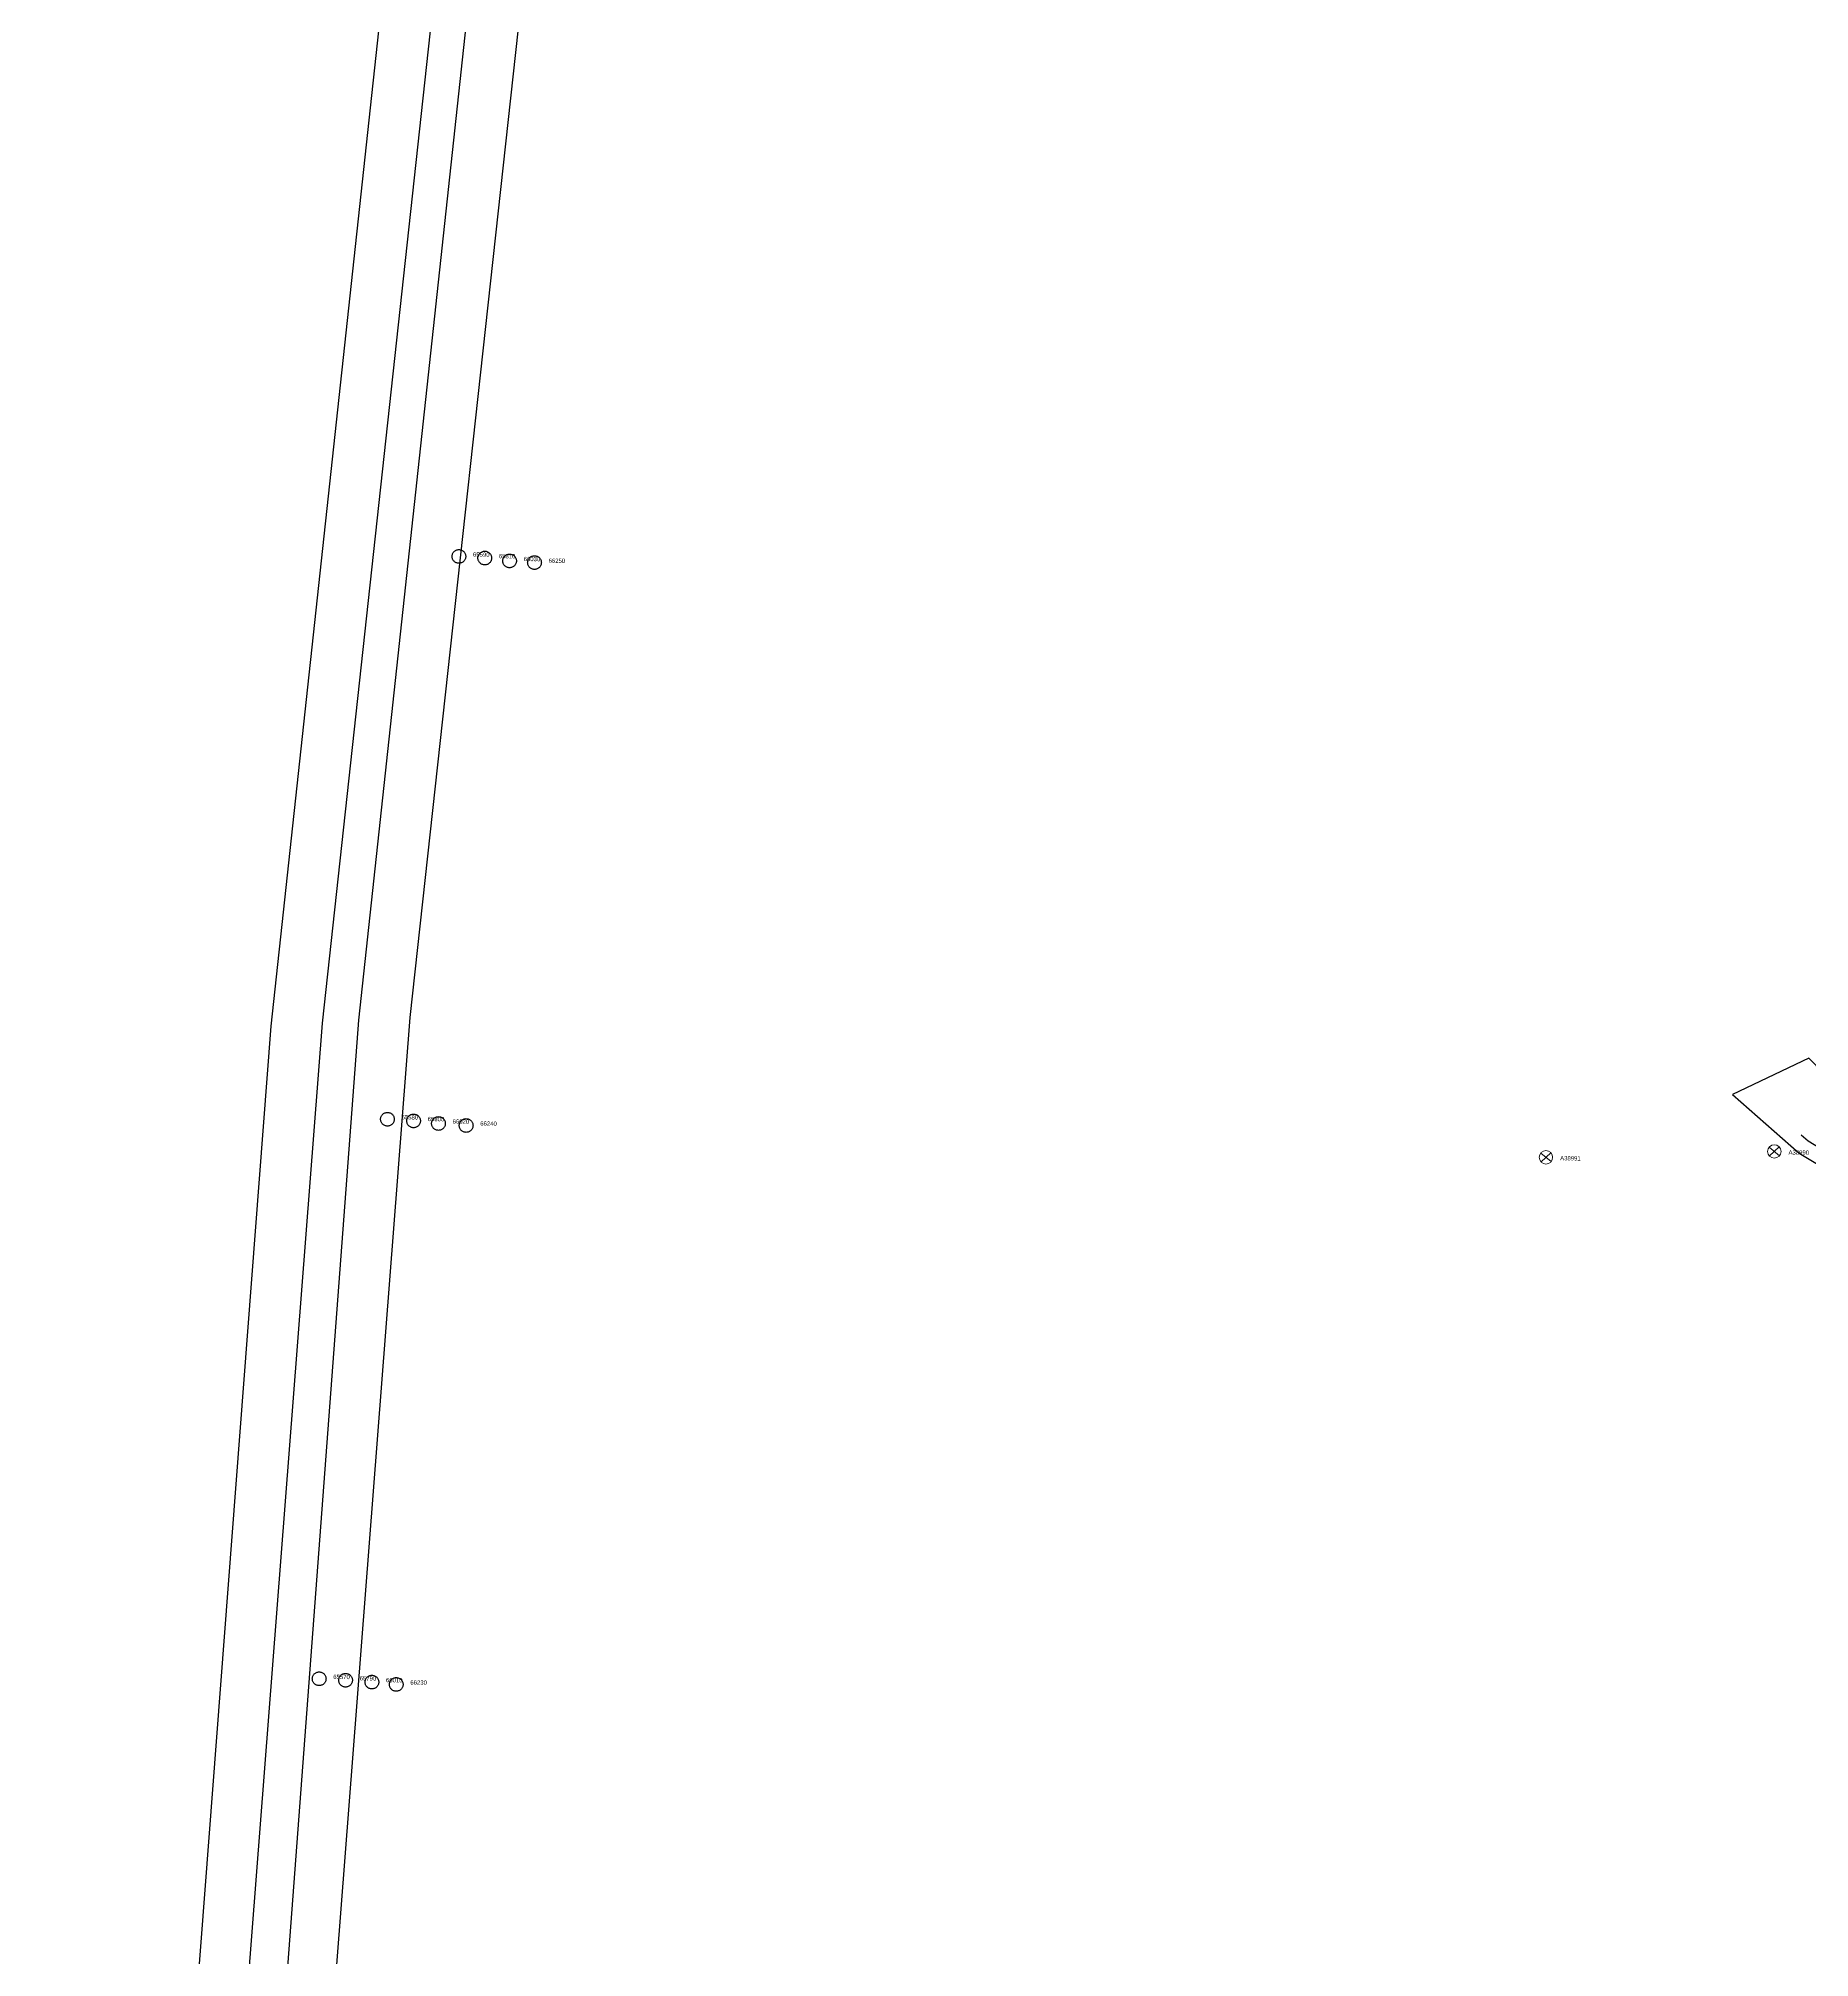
# Model space of a CAD drawing. Header units: millimetres. Extents: x 676447 to 689606, y 7455628 to 7463967.
# Drawn here: x 684118.7 to 684409.2, y 7460339.8 to 7460654.7 of the extents above; entities that cross this region are included whole.
import ezdxf

# ---------------------------------------------------------------- set-up
doc = ezdxf.new("R2010")
doc.units = ezdxf.units.MM
doc.header["$LTSCALE"] = 0.1
doc.header["$MEASUREMENT"] = 0
doc.linetypes.add('PHANTOM2', pattern=[1.25, 0.625, -0.125, 0.125, -0.125, 0.125, -0.125])
doc.layers.add('10.4-Postes', color=1, linetype='Continuous', lineweight=0)
for name, color, linetype in [('Caixas Subterrâneas', 5, 'Continuous'), ('LEGENDAS_INFRAESTRUTURAS', 7, 'Continuous'), ('MUB_MEIOFIO', 7, 'Continuous'), ('MUB_OBRA_ARTE', 7, 'Continuous'), ('MUB_QUADRAS', 7, 'Continuous'), ('NOS_DE_INFRAESTRUTURA', 7, 'Continuous')]:
    doc.layers.add(name, color=color, linetype=linetype)
doc.styles.get("Standard").update_dxf_attribs({"font": 'arial.ttf'})

# ---------------------------------------------------------------- blocks, each defined once
blk = doc.blocks.new('PTPT')
at = {"layer": '10.4-Postes', "color": 1, "linetype": 'PHANTOM2'}
for points in [[(-0.0000079, 0.0000104), (0.0000075, -0.000002)], [(0.000007, 0.0000109), (-0.0000074, -0.0000025)]]:
    blk.add_lwpolyline(points, dxfattribs=at)
at = {"layer": '10.4-Postes', "color": 1}
blk.add_circle((-0.0000002, 0.0000042), 0.00000987, dxfattribs=at)
blk = doc.blocks.new('MHMZ')
at = {"linetype": 'PHANTOM2'}
blk.add_circle((0, 0), 0.0000101, dxfattribs=at)

msp = doc.modelspace()

# ---------------------------------------------------------------- linework, layer by layer
at = {"layer": 'MUB_MEIOFIO', "color": 253, "linetype": 'Continuous'}
msp.add_lwpolyline([(684407.8, 7460474.83), (684408.96, 7460473.83), (684410.92, 7460472.64)], dxfattribs=at)
at = {"layer": 'MUB_MEIOFIO', "linetype": 'Continuous'}
msp.add_lwpolyline([(684407.8, 7460474.83), (684408.96, 7460473.83), (684410.92, 7460472.64)], dxfattribs=at)
at = {"layer": 'MUB_OBRA_ARTE', "linetype": 'Continuous'}
for points in [[(684126.58, 7459993.62), (684118.67, 7459993.1), (684156.87, 7460492.65), (684210.74, 7460990.75), (684280.22, 7461486.92), (684365.25, 7461980.66), (684374.4, 7461981.15), (684289.18, 7461487.42), (684219.43, 7460991.26), (684165.21, 7460493.17), (684126.58, 7459993.62)], [(684140.92, 7459994.57), (684133.78, 7459994.08), (684171.23, 7460493.64), (684225, 7460991.72), (684295.05, 7461487.77), (684381.28, 7461981.26), (684390.43, 7461981.76), (684304.4, 7461488.18), (684234.1, 7460992.12), (684179.58, 7460494.09), (684140.92, 7459994.57)]]:
    msp.add_lwpolyline(points, dxfattribs=at)
at = {"layer": 'MUB_QUADRAS', "linetype": 'Continuous'}
msp.add_lwpolyline([(684411.5, 7460484.93), (684409.09, 7460487.43), (684396.54, 7460481.46), (684407.49, 7460471.82), (684413.05, 7460468.48)], dxfattribs=at)

# ---------------------------------------------------------------- block references
at = {"layer": 'Caixas Subterrâneas', "color": 40}
for p, xscale, yscale, zscale, rotation in [((684187.65, 7460569.74), 111319.4907932736, 111319.4907932736, 111319.4907932736, 359.299239368254), ((684191.89, 7460569.48), 111319.4907932736, 111319.4907932736, 111319.4907932736, 359.2992231461072), ((684195.96, 7460569), 111319.4907932735, 111319.4907932735, 111319.4907932735, 359.2992075264906), ((684200.05, 7460568.73), 111319.4907932736, 111319.4907932736, 111319.4907932736, 359.2991919173503), ((684175.93, 7460477.4), 111319.4907932736, 111319.4907932736, 111319.4907932736, 359.2992555666556), ((684180.22, 7460477.12), 111319.4907932736, 111319.4907932736, 111319.4907932736, 359.2992391393782), ((684184.3, 7460476.7), 111319.4907932735, 111319.4907932735, 111319.4907932735, 359.2992235000456), ((684188.84, 7460476.37), 111319.4907932736, 111319.4907932736, 111319.4907932736, 359.2992061530865), ((684164.73, 7460385.59), 111319.4907932736, 111319.4907932736, 111319.4907932736, 359.2992699120561), ((684169.06, 7460385.35), 111319.4907932736, 111319.4907932736, 111319.4907932736, 359.2992533958243), ((684173.38, 7460385.05), 111319.4907932736, 111319.4907932736, 111319.4907932736, 359.2992368797602), ((684177.37, 7460384.66), 111319.4907932735, 111319.4907932735, 111319.4907932735, 359.2992215621882)]:
    msp.add_blockref('MHMZ', p, dxfattribs=dict(at, xscale=xscale, yscale=yscale, zscale=zscale, rotation=rotation))
at = {"layer": 'NOS_DE_INFRAESTRUTURA', "color": 1, "xscale": 111319.4907932736, "yscale": 111319.4907932736, "zscale": 111319.4907932736}
for p, rotation in [((684365.98, 7460470.68), 359.2985308776192), ((684403.44, 7460471.64), 359.2983887312951)]:
    msp.add_blockref('PTPT', p, dxfattribs=dict(at, rotation=rotation))

# ---------------------------------------------------------------- texts
at = {"layer": 'LEGENDAS_INFRAESTRUTURAS', "color": 5}
for s, rotation, p in [('65590', 359.2992, (684189.96, 7460569.71)), ('65810', 359.2992, (684194.2, 7460569.45)), ('66030', 359.2992, (684198.27, 7460568.98)), ('66250', 359.2992, (684202.36, 7460568.7)), ('65580', 359.2992, (684178.24, 7460477.38)), ('65800', 359.2992, (684182.53, 7460477.09)), ('66020', 359.2992, (684186.61, 7460476.68)), ('66240', 359.2992, (684191.15, 7460476.35)), ('65570', 359.2993, (684167.04, 7460385.56)), ('65790', 359.2992, (684171.37, 7460385.32)), ('66010', 359.2992, (684175.69, 7460385.03)), ('66230', 359.2992, (684179.68, 7460384.64))]:
    msp.add_text(s, height=0.7, rotation=rotation, dxfattribs=at).set_placement(p)
at = {"layer": 'LEGENDAS_INFRAESTRUTURAS', "color": 1}
for s, rotation, p in [('A38991', 359.2985, (684368.29, 7460470.66)), ('A38990', 359.2984, (684405.75, 7460471.61))]:
    msp.add_text(s, height=0.7, rotation=rotation, dxfattribs=at).set_placement(p)

doc.saveas('drawing.dxf')
